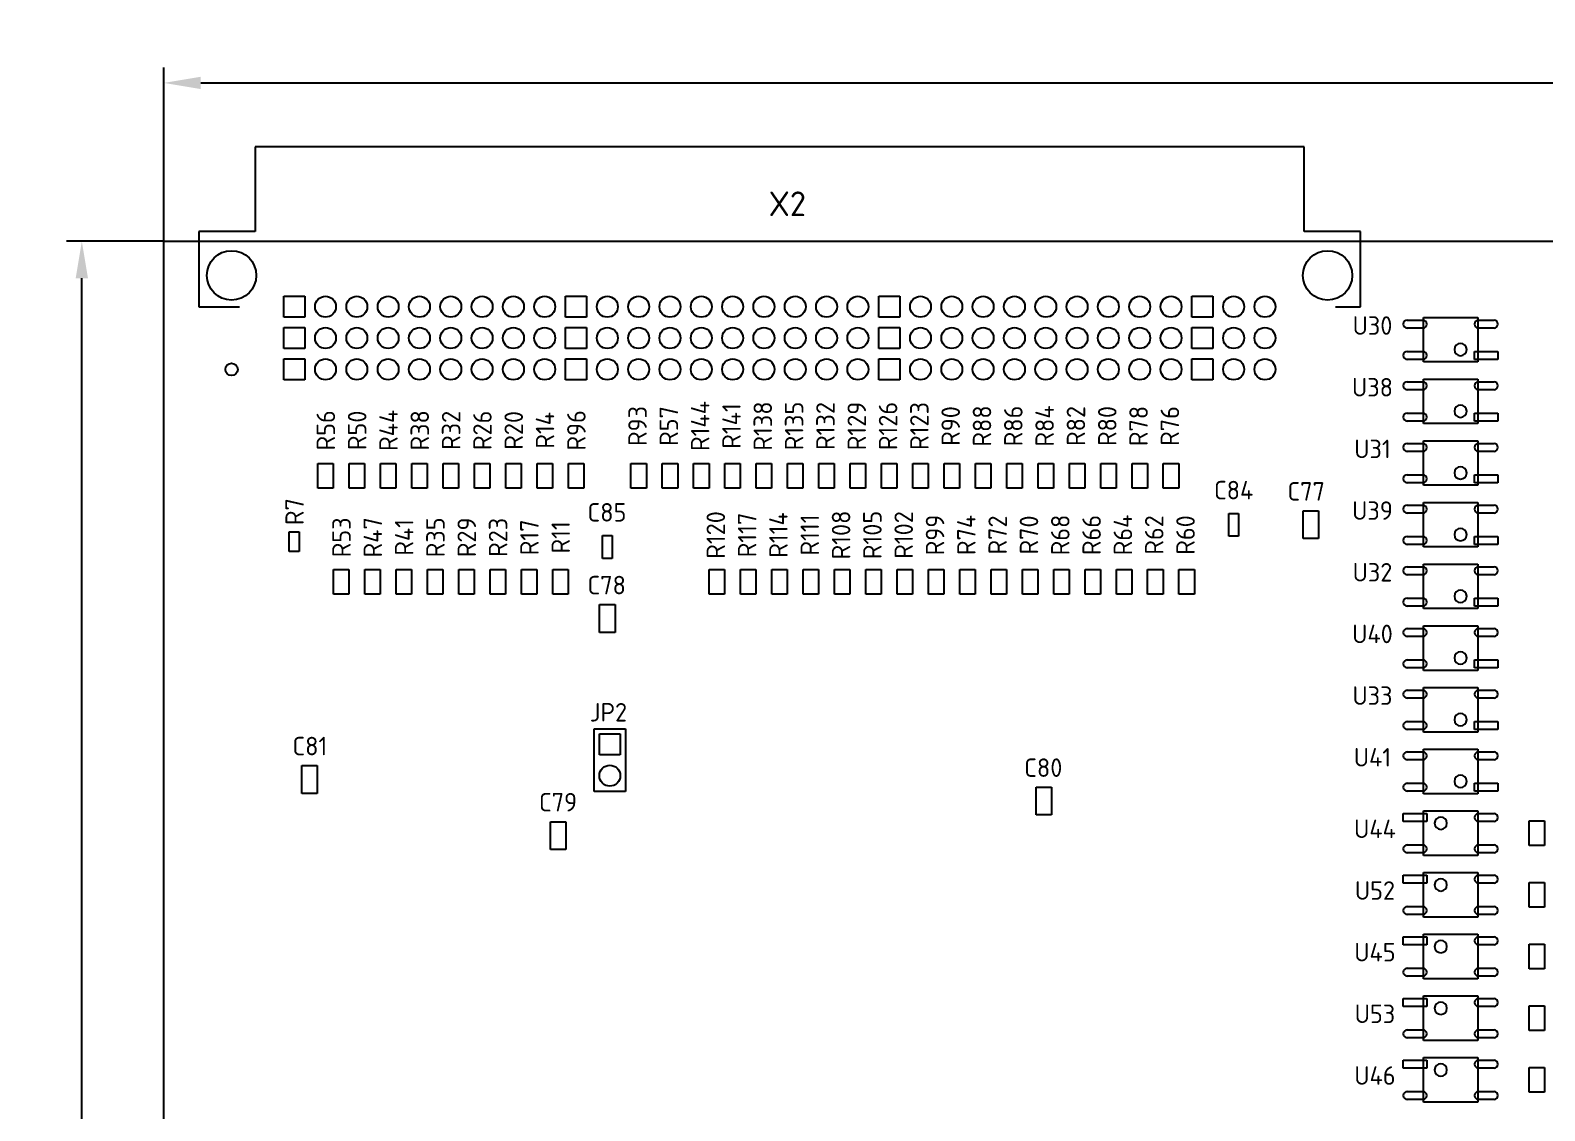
# Model space of a CAD drawing. Header units: millimetres. Extents: x -14 to 566, y -70 to 137.
# Drawn here: x -14.1 to 108.8, y 49.5 to 137.1 of the extents above; entities that cross this region are included whole.
import ezdxf
from ezdxf.enums import TextEntityAlignment as Align

# ---------------------------------------------------------------- set-up
doc = ezdxf.new("R2010")
doc.units = ezdxf.units.MM
for name, color, linetype in [('BG_OUTLINE', 7, 'Continuous'), ('PG_ASSEMBLY_TOP', 7, 'Continuous'), ('PIN_TOP', 7, 'Continuous'), ('RD_ASSEMBLY_TOP', 7, 'Continuous'), ('РАЗМЕРЫ', 7, 'Continuous')]:
    doc.layers.add(name, color=color, linetype=linetype)
doc.styles.get("Standard").update_dxf_attribs({"font": 'txt.shx'})
doc.styles.add('ГОСТ 2.304', font='CS_Gost2304.shx')
doc.dimstyles.new('ЕСКД', dxfattribs={"dimscale": 0, "dimtxt": 3, "dimasz": 3, "dimexe": 1.25, "dimexo": 0, "dimtad": 1, "dimtoh": 1, "dimdec": 3, "dimrnd": 0.5, "dimtxsty": 'ГОСТ 2.304', "dimcen": 5, "dimadec": 3, "dimazin": 2, "dimtfac": 0.75, "dimtdec": 4, "dimtmove": 1, "dimatfit": 3, "dimfxl": 1, "dimtolj": 1, "dimarcsym": 0})

# ---------------------------------------------------------------- blocks, each defined once
blk = doc.blocks.new('*D430')
at = {"layer": 'Defpoints', "color": 0}
for p in [(-9.89, 120), (-3.24, 120), (-3.24, -40)]:
    blk.add_point(p, dxfattribs=at)
at = {"layer": 'РАЗМЕРЫ', "color": 0, "lineweight": -2}
for p, q in [((-3.24, 120), (-11.14, 120)), ((-9.89, -37), (-9.89, 117)), ((-3.24, -40), (-11.14, -40))]:
    blk.add_line(p, q, dxfattribs=at)
at = {"layer": 'РАЗМЕРЫ', "color": 0}
for points in [[(-9.39, 117), (-10.39, 117), (-9.89, 120)], [(-10.39, -37), (-9.39, -37), (-9.89, -40)]]:
    blk.add_solid(points, dxfattribs=at)
at = {"layer": 'РАЗМЕРЫ', "color": 0, "ltscale": 100, "insert": (-12.1, 40), "char_height": 3, "attachment_point": 5, "rotation": 90, "style": 'ГОСТ 2.304'}
blk.add_mtext('\\A1;160*', dxfattribs=at)
blk = doc.blocks.new('*D433')
at = {"layer": 'Defpoints', "color": 0}
for p in [(230.01, 132.84), (-3.24, 120), (230.01, 120)]:
    blk.add_point(p, dxfattribs=at)
at = {"layer": 'РАЗМЕРЫ', "color": 0, "lineweight": -2}
for p, q in [((-3.24, 120), (-3.24, 134.09)), ((230.01, 120), (230.01, 134.09)), ((-0.24, 132.84), (227.01, 132.84))]:
    blk.add_line(p, q, dxfattribs=at)
at = {"layer": 'РАЗМЕРЫ', "color": 0}
for points in [[(-0.24, 133.34), (-0.24, 132.34), (-3.24, 132.84)], [(227.01, 132.34), (227.01, 133.34), (230.01, 132.84)]]:
    blk.add_solid(points, dxfattribs=at)
at = {"layer": 'РАЗМЕРЫ', "color": 0, "ltscale": 100, "insert": (113.38, 135.14), "char_height": 3, "attachment_point": 5, "style": 'ГОСТ 2.304'}
blk.add_mtext('\\A1;233*', dxfattribs=at)

msp = doc.modelspace()

# ---------------------------------------------------------------- linework, layer by layer
at = {"layer": 'BG_OUTLINE'}
for p, q in [((-3.2445, 120), (230.0055, 120)), ((-3.2445, -40), (-3.2445, 120))]:
    msp.add_line(p, q, dxfattribs=at)
at = {"layer": 'PG_ASSEMBLY_TOP'}
for p, q in [((4.1605, 127.654), (4.1605, 120.796)), ((89.2505, 127.654), (4.1605, 127.654)), ((89.2505, 120.796), (89.2505, 127.654)), ((4.1605, 120.796), (-0.4115, 120.796)), ((-0.4115, 120.796), (-0.4115, 114.7)), ((93.8225, 120.796), (89.2505, 120.796)), ((93.8225, 114.7), (93.8225, 120.796)), ((-0.4115, 114.7), (2.8905, 114.7)), ((91.7905, 114.7), (93.8225, 114.7)), ((98.9355, 110.22), (98.9355, 113.82)), ((98.9355, 113.82), (103.3355, 113.82)), ((103.3355, 113.82), (103.3355, 110.22)), ((103.3355, 110.22), (98.9355, 110.22)), ((98.9355, 105.22), (98.9355, 108.82)), ((98.9355, 108.82), (103.3355, 108.82)), ((103.3355, 108.82), (103.3355, 105.22)), ((103.3355, 105.22), (98.9355, 105.22)), ((98.9355, 100.22), (98.9355, 103.82)), ((98.9355, 103.82), (103.3355, 103.82)), ((103.3355, 103.82), (103.3355, 100.22)), ((9.2505, 101.9845), (10.5005, 101.9845)), ((9.2505, 99.9845), (9.2505, 101.9845)), ((10.5005, 101.9845), (10.5005, 99.9845)), ((11.7905, 101.9845), (13.0405, 101.9845)), ((11.7905, 99.9845), (11.7905, 101.9845)), ((13.0405, 101.9845), (13.0405, 99.9845)), ((14.3305, 101.9845), (15.5805, 101.9845)), ((14.3305, 99.9845), (14.3305, 101.9845)), ((15.5805, 101.9845), (15.5805, 99.9845)), ((16.8705, 101.9845), (18.1205, 101.9845)), ((16.8705, 99.9845), (16.8705, 101.9845)), ((18.1205, 101.9845), (18.1205, 99.9845)), ((19.4105, 101.9845), (20.6605, 101.9845)), ((19.4105, 99.9845), (19.4105, 101.9845)), ((20.6605, 101.9845), (20.6605, 99.9845)), ((21.9505, 101.9845), (23.2005, 101.9845)), ((21.9505, 99.9845), (21.9505, 101.9845)), ((23.2005, 101.9845), (23.2005, 99.9845)), ((24.4905, 101.9845), (25.7405, 101.9845)), ((24.4905, 99.9845), (24.4905, 101.9845)), ((25.7405, 101.9845), (25.7405, 99.9845)), ((27.0305, 101.9845), (28.2805, 101.9845)), ((27.0305, 99.9845), (27.0305, 101.9845)), ((28.2805, 101.9845), (28.2805, 99.9845)), ((29.5705, 101.9845), (30.8205, 101.9845)), ((29.5705, 99.9845), (29.5705, 101.9845)), ((30.8205, 101.9845), (30.8205, 99.9845)), ((34.6505, 101.9845), (35.9005, 101.9845)), ((34.6505, 99.9845), (34.6505, 101.9845)), ((35.9005, 101.9845), (35.9005, 99.9845)), ((37.1905, 101.9845), (38.4405, 101.9845)), ((37.1905, 99.9845), (37.1905, 101.9845)), ((38.4405, 101.9845), (38.4405, 99.9845)), ((39.7305, 101.9845), (40.9805, 101.9845)), ((39.7305, 99.9845), (39.7305, 101.9845)), ((40.9805, 101.9845), (40.9805, 99.9845)), ((42.2705, 101.9845), (43.5205, 101.9845)), ((42.2705, 99.9845), (42.2705, 101.9845)), ((43.5205, 101.9845), (43.5205, 99.9845)), ((44.8105, 101.9845), (46.0605, 101.9845)), ((44.8105, 99.9845), (44.8105, 101.9845)), ((46.0605, 101.9845), (46.0605, 99.9845)), ((47.3505, 101.9845), (48.6005, 101.9845)), ((47.3505, 99.9845), (47.3505, 101.9845)), ((48.6005, 101.9845), (48.6005, 99.9845)), ((49.8905, 101.9845), (51.1405, 101.9845)), ((49.8905, 99.9845), (49.8905, 101.9845)), ((51.1405, 101.9845), (51.1405, 99.9845)), ((52.4305, 101.9845), (53.6805, 101.9845)), ((52.4305, 99.9845), (52.4305, 101.9845)), ((53.6805, 101.9845), (53.6805, 99.9845)), ((54.9705, 101.9845), (56.2205, 101.9845)), ((54.9705, 99.9845), (54.9705, 101.9845)), ((56.2205, 101.9845), (56.2205, 99.9845)), ((57.5105, 101.9845), (58.7605, 101.9845)), ((57.5105, 99.9845), (57.5105, 101.9845)), ((58.7605, 101.9845), (58.7605, 99.9845)), ((60.0505, 101.9845), (61.3005, 101.9845)), ((60.0505, 99.9845), (60.0505, 101.9845)), ((61.3005, 101.9845), (61.3005, 99.9845)), ((62.5905, 101.9845), (63.8405, 101.9845)), ((62.5905, 99.9845), (62.5905, 101.9845)), ((63.8405, 101.9845), (63.8405, 99.9845)), ((65.1305, 101.9845), (66.3805, 101.9845)), ((65.1305, 99.9845), (65.1305, 101.9845)), ((66.3805, 101.9845), (66.3805, 99.9845)), ((67.6705, 101.9845), (68.9205, 101.9845)), ((67.6705, 99.9845), (67.6705, 101.9845)), ((68.9205, 101.9845), (68.9205, 99.9845)), ((70.2105, 101.9845), (71.4605, 101.9845)), ((70.2105, 99.9845), (70.2105, 101.9845)), ((71.4605, 101.9845), (71.4605, 99.9845)), ((72.7505, 101.9845), (74.0005, 101.9845)), ((72.7505, 99.9845), (72.7505, 101.9845)), ((74.0005, 101.9845), (74.0005, 99.9845)), ((75.2905, 101.9845), (76.5405, 101.9845)), ((75.2905, 99.9845), (75.2905, 101.9845)), ((76.5405, 101.9845), (76.5405, 99.9845)), ((77.8305, 101.9845), (79.0805, 101.9845)), ((77.8305, 99.9845), (77.8305, 101.9845)), ((79.0805, 101.9845), (79.0805, 99.9845)), ((10.5005, 99.9845), (9.2505, 99.9845)), ((13.0405, 99.9845), (11.7905, 99.9845)), ((15.5805, 99.9845), (14.3305, 99.9845)), ((18.1205, 99.9845), (16.8705, 99.9845)), ((20.6605, 99.9845), (19.4105, 99.9845)), ((23.2005, 99.9845), (21.9505, 99.9845)), ((25.7405, 99.9845), (24.4905, 99.9845)), ((28.2805, 99.9845), (27.0305, 99.9845)), ((30.8205, 99.9845), (29.5705, 99.9845)), ((35.9005, 99.9845), (34.6505, 99.9845)), ((38.4405, 99.9845), (37.1905, 99.9845)), ((40.9805, 99.9845), (39.7305, 99.9845)), ((43.5205, 99.9845), (42.2705, 99.9845)), ((46.0605, 99.9845), (44.8105, 99.9845)), ((48.6005, 99.9845), (47.3505, 99.9845)), ((51.1405, 99.9845), (49.8905, 99.9845)), ((53.6805, 99.9845), (52.4305, 99.9845)), ((56.2205, 99.9845), (54.9705, 99.9845)), ((58.7605, 99.9845), (57.5105, 99.9845)), ((61.3005, 99.9845), (60.0505, 99.9845)), ((63.8405, 99.9845), (62.5905, 99.9845)), ((66.3805, 99.9845), (65.1305, 99.9845)), ((68.9205, 99.9845), (67.6705, 99.9845)), ((71.4605, 99.9845), (70.2105, 99.9845)), ((74.0005, 99.9845), (72.7505, 99.9845)), ((76.5405, 99.9845), (75.2905, 99.9845)), ((79.0805, 99.9845), (77.8305, 99.9845)), ((103.3355, 100.22), (98.9355, 100.22)), ((98.9355, 95.22), (98.9355, 98.82)), ((98.9355, 98.82), (103.3355, 98.82)), ((103.3355, 98.82), (103.3355, 95.22)), ((83.1355, 96.095), (83.1355, 97.945)), ((83.1355, 97.945), (83.9355, 97.945)), ((83.9355, 97.945), (83.9355, 96.095)), ((89.1628, 95.895), (89.1628, 98.145)), ((89.1628, 98.145), (90.4128, 98.145)), ((90.4128, 98.145), (90.4128, 95.895)), ((6.9355, 96.45), (7.7355, 96.45)), ((6.9355, 94.85), (6.9355, 96.45)), ((7.7355, 96.45), (7.7355, 94.85)), ((32.3355, 94.295), (32.3355, 96.145)), ((32.3355, 96.145), (33.1355, 96.145)), ((33.1355, 96.145), (33.1355, 94.295)), ((83.9355, 96.095), (83.1355, 96.095)), ((90.4128, 95.895), (89.1628, 95.895)), ((7.7355, 94.85), (6.9355, 94.85)), ((103.3355, 95.22), (98.9355, 95.22)), ((10.5205, 93.399), (11.7705, 93.399)), ((10.5205, 91.399), (10.5205, 93.399)), ((11.7705, 93.399), (11.7705, 91.399)), ((13.0605, 93.399), (14.3105, 93.399)), ((13.0605, 91.399), (13.0605, 93.399)), ((14.3105, 93.399), (14.3105, 91.399)), ((15.6005, 93.399), (16.8505, 93.399)), ((15.6005, 91.399), (15.6005, 93.399)), ((16.8505, 93.399), (16.8505, 91.399)), ((18.1405, 93.399), (19.3905, 93.399)), ((18.1405, 91.399), (18.1405, 93.399)), ((19.3905, 93.399), (19.3905, 91.399)), ((20.6805, 93.399), (21.9305, 93.399)), ((20.6805, 91.399), (20.6805, 93.399)), ((21.9305, 93.399), (21.9305, 91.399)), ((23.2205, 93.399), (24.4705, 93.399)), ((23.2205, 91.399), (23.2205, 93.399)), ((24.4705, 93.399), (24.4705, 91.399)), ((25.7605, 93.399), (27.0105, 93.399)), ((25.7605, 91.399), (25.7605, 93.399)), ((27.0105, 93.399), (27.0105, 91.399)), ((28.3005, 93.399), (29.5505, 93.399)), ((28.3005, 91.399), (28.3005, 93.399)), ((29.5505, 93.399), (29.5505, 91.399)), ((33.1355, 94.295), (32.3355, 94.295)), ((41.0005, 93.399), (42.2505, 93.399)), ((41.0005, 91.399), (41.0005, 93.399)), ((42.2505, 93.399), (42.2505, 91.399)), ((43.5405, 93.399), (44.7905, 93.399)), ((43.5405, 91.399), (43.5405, 93.399)), ((44.7905, 93.399), (44.7905, 91.399)), ((46.0805, 93.399), (47.3305, 93.399)), ((46.0805, 91.399), (46.0805, 93.399)), ((47.3305, 93.399), (47.3305, 91.399)), ((48.6205, 93.399), (49.8705, 93.399)), ((48.6205, 91.399), (48.6205, 93.399)), ((49.8705, 93.399), (49.8705, 91.399)), ((51.1605, 93.399), (52.4105, 93.399)), ((51.1605, 91.399), (51.1605, 93.399)), ((52.4105, 93.399), (52.4105, 91.399)), ((53.7005, 93.399), (54.9505, 93.399)), ((53.7005, 91.399), (53.7005, 93.399)), ((54.9505, 93.399), (54.9505, 91.399)), ((56.2405, 93.399), (57.4905, 93.399)), ((56.2405, 91.399), (56.2405, 93.399)), ((57.4905, 93.399), (57.4905, 91.399)), ((58.7805, 93.399), (60.0305, 93.399)), ((58.7805, 91.399), (58.7805, 93.399)), ((60.0305, 93.399), (60.0305, 91.399)), ((61.3205, 93.399), (62.5705, 93.399)), ((61.3205, 91.399), (61.3205, 93.399)), ((62.5705, 93.399), (62.5705, 91.399)), ((63.8605, 93.399), (65.1105, 93.399)), ((63.8605, 91.399), (63.8605, 93.399)), ((65.1105, 93.399), (65.1105, 91.399)), ((66.4005, 93.399), (67.6505, 93.399)), ((66.4005, 91.399), (66.4005, 93.399)), ((67.6505, 93.399), (67.6505, 91.399)), ((68.9405, 93.399), (70.1905, 93.399)), ((68.9405, 91.399), (68.9405, 93.399)), ((70.1905, 93.399), (70.1905, 91.399)), ((71.4805, 93.399), (72.7305, 93.399)), ((71.4805, 91.399), (71.4805, 93.399)), ((72.7305, 93.399), (72.7305, 91.399)), ((74.0205, 93.399), (75.2705, 93.399)), ((74.0205, 91.399), (74.0205, 93.399)), ((75.2705, 93.399), (75.2705, 91.399)), ((76.5605, 93.399), (77.8105, 93.399)), ((76.5605, 91.399), (76.5605, 93.399)), ((77.8105, 93.399), (77.8105, 91.399)), ((79.1005, 93.399), (80.3505, 93.399)), ((79.1005, 91.399), (79.1005, 93.399)), ((80.3505, 93.399), (80.3505, 91.399)), ((98.9355, 90.22), (98.9355, 93.82)), ((98.9355, 93.82), (103.3355, 93.82)), ((103.3355, 93.82), (103.3355, 90.22)), ((11.7705, 91.399), (10.5205, 91.399)), ((14.3105, 91.399), (13.0605, 91.399)), ((16.8505, 91.399), (15.6005, 91.399)), ((19.3905, 91.399), (18.1405, 91.399)), ((21.9305, 91.399), (20.6805, 91.399)), ((24.4705, 91.399), (23.2205, 91.399)), ((27.0105, 91.399), (25.7605, 91.399)), ((29.5505, 91.399), (28.3005, 91.399)), ((42.2505, 91.399), (41.0005, 91.399)), ((44.7905, 91.399), (43.5405, 91.399)), ((47.3305, 91.399), (46.0805, 91.399)), ((49.8705, 91.399), (48.6205, 91.399)), ((52.4105, 91.399), (51.1605, 91.399)), ((54.9505, 91.399), (53.7005, 91.399)), ((57.4905, 91.399), (56.2405, 91.399)), ((60.0305, 91.399), (58.7805, 91.399)), ((62.5705, 91.399), (61.3205, 91.399)), ((65.1105, 91.399), (63.8605, 91.399)), ((67.6505, 91.399), (66.4005, 91.399)), ((70.1905, 91.399), (68.9405, 91.399)), ((72.7305, 91.399), (71.4805, 91.399)), ((75.2705, 91.399), (74.0205, 91.399)), ((77.8105, 91.399), (76.5605, 91.399)), ((80.3505, 91.399), (79.1005, 91.399)), ((32.1105, 88.295), (32.1105, 90.545)), ((32.1105, 90.545), (33.3605, 90.545)), ((33.3605, 90.545), (33.3605, 88.295)), ((103.3355, 90.22), (98.9355, 90.22)), ((98.9355, 85.22), (98.9355, 88.82)), ((98.9355, 88.82), (103.3355, 88.82)), ((103.3355, 88.82), (103.3355, 85.22)), ((33.3605, 88.295), (32.1105, 88.295)), ((103.3355, 85.22), (98.9355, 85.22)), ((98.9355, 80.22), (98.9355, 83.82)), ((98.9355, 83.82), (103.3355, 83.82)), ((103.3355, 83.82), (103.3355, 80.22)), ((31.6655, 75.41), (31.6655, 80.49)), ((31.6655, 80.49), (34.2055, 80.49)), ((34.2055, 80.49), (34.2055, 75.41)), ((103.3355, 80.22), (98.9355, 80.22)), ((98.9355, 75.22), (98.9355, 78.82)), ((98.9355, 78.82), (103.3355, 78.82)), ((103.3355, 78.82), (103.3355, 75.22)), ((7.9605, 75.245), (7.9605, 77.495)), ((7.9605, 77.495), (9.2105, 77.495)), ((9.2105, 77.495), (9.2105, 75.245)), ((9.2105, 75.245), (7.9605, 75.245)), ((34.2055, 75.41), (31.6655, 75.41)), ((67.5105, 73.495), (67.5105, 75.745)), ((67.5105, 75.745), (68.7605, 75.745)), ((68.7605, 75.745), (68.7605, 73.495)), ((103.3355, 75.22), (98.9355, 75.22)), ((98.9355, 70.22), (98.9355, 73.82)), ((98.9355, 73.82), (103.3355, 73.82)), ((103.3355, 73.82), (103.3355, 70.22)), ((28.1105, 70.695), (28.1105, 72.945)), ((28.1105, 72.945), (29.3605, 72.945)), ((29.3605, 72.945), (29.3605, 70.695)), ((68.7605, 73.495), (67.5105, 73.495)), ((107.5105, 71.02), (107.5105, 73.02)), ((107.5105, 73.02), (108.7605, 73.02)), ((108.7605, 73.02), (108.7605, 71.02)), ((29.3605, 70.695), (28.1105, 70.695)), ((103.3355, 70.22), (98.9355, 70.22)), ((108.7605, 71.02), (107.5105, 71.02)), ((98.9355, 65.22), (98.9355, 68.82)), ((98.9355, 68.82), (103.3355, 68.82)), ((103.3355, 68.82), (103.3355, 65.22)), ((107.5105, 66.02), (107.5105, 68.02)), ((107.5105, 68.02), (108.7605, 68.02)), ((108.7605, 68.02), (108.7605, 66.02)), ((103.3355, 65.22), (98.9355, 65.22)), ((108.7605, 66.02), (107.5105, 66.02)), ((98.9355, 60.22), (98.9355, 63.82)), ((98.9355, 63.82), (103.3355, 63.82)), ((103.3355, 63.82), (103.3355, 60.22)), ((107.5105, 61.02), (107.5105, 63.02)), ((107.5105, 63.02), (108.7605, 63.02)), ((108.7605, 63.02), (108.7605, 61.02)), ((103.3355, 60.22), (98.9355, 60.22)), ((108.7605, 61.02), (107.5105, 61.02)), ((98.9355, 55.22), (98.9355, 58.82)), ((98.9355, 58.82), (103.3355, 58.82)), ((103.3355, 58.82), (103.3355, 55.22)), ((107.5105, 56.02), (107.5105, 58.02)), ((107.5105, 58.02), (108.7605, 58.02)), ((108.7605, 58.02), (108.7605, 56.02)), ((108.7605, 56.02), (107.5105, 56.02)), ((103.3355, 55.22), (98.9355, 55.22)), ((98.9355, 50.22), (98.9355, 53.82)), ((98.9355, 53.82), (103.3355, 53.82)), ((103.3355, 53.82), (103.3355, 50.22)), ((107.5105, 51.02), (107.5105, 53.02)), ((107.5105, 53.02), (108.7605, 53.02)), ((108.7605, 53.02), (108.7605, 51.02)), ((108.7605, 51.02), (107.5105, 51.02)), ((103.3355, 50.22), (98.9355, 50.22))]:
    msp.add_line(p, q, dxfattribs=at)
for centre, start, end in [((101.9355, 111.22), 90, 270), ((101.9355, 111.22), 270, 90), ((101.9355, 106.22), 90, 270), ((101.9355, 106.22), 270, 90), ((101.9355, 101.22), 90, 270), ((101.9355, 101.22), 270, 90), ((101.9355, 96.22), 90, 270), ((101.9355, 96.22), 270, 90), ((101.9355, 91.22), 90, 270), ((101.9355, 91.22), 270, 90), ((101.9355, 86.22), 90, 270), ((101.9355, 86.22), 270, 90), ((101.9355, 81.22), 90, 270), ((101.9355, 81.22), 270, 90), ((101.9355, 76.22), 90, 270), ((101.9355, 76.22), 270, 90), ((100.3355, 72.82), 90, 270), ((100.3355, 72.82), 270, 90), ((100.3355, 67.82), 90, 270), ((100.3355, 67.82), 270, 90), ((100.3355, 62.82), 90, 270), ((100.3355, 62.82), 270, 90), ((100.3355, 57.82), 90, 270), ((100.3355, 57.82), 270, 90), ((100.3355, 52.82), 90, 270), ((100.3355, 52.82), 270, 90)]:
    msp.add_arc(centre, 0.5, start, end, dxfattribs=at)
at = {"layer": 'PIN_TOP'}
for p, q in [((6.4855, 113.85), (6.4855, 115.55)), ((6.4855, 115.55), (8.1855, 115.55)), ((8.1855, 115.55), (8.1855, 113.85)), ((29.3455, 113.85), (29.3455, 115.55)), ((29.3455, 115.55), (31.0455, 115.55)), ((31.0455, 115.55), (31.0455, 113.85)), ((54.7455, 113.85), (54.7455, 115.55)), ((54.7455, 115.55), (56.4455, 115.55)), ((56.4455, 115.55), (56.4455, 113.85)), ((80.1455, 113.85), (80.1455, 115.55)), ((80.1455, 115.55), (81.8455, 115.55)), ((81.8455, 115.55), (81.8455, 113.85)), ((8.1855, 113.85), (6.4855, 113.85)), ((6.4855, 111.31), (6.4855, 113.01)), ((6.4855, 113.01), (8.1855, 113.01)), ((8.1855, 113.01), (8.1855, 111.31)), ((31.0455, 113.85), (29.3455, 113.85)), ((29.3455, 111.31), (29.3455, 113.01)), ((29.3455, 113.01), (31.0455, 113.01)), ((31.0455, 113.01), (31.0455, 111.31)), ((56.4455, 113.85), (54.7455, 113.85)), ((54.7455, 111.31), (54.7455, 113.01)), ((54.7455, 113.01), (56.4455, 113.01)), ((56.4455, 113.01), (56.4455, 111.31)), ((81.8455, 113.85), (80.1455, 113.85)), ((80.1455, 111.31), (80.1455, 113.01)), ((80.1455, 113.01), (81.8455, 113.01)), ((81.8455, 113.01), (81.8455, 111.31)), ((97.6175, 113.61), (98.8775, 113.61)), ((103.3935, 113.61), (104.6535, 113.61)), ((98.8775, 112.97), (97.6175, 112.97)), ((104.6535, 112.97), (103.3935, 112.97)), ((8.1855, 111.31), (6.4855, 111.31)), ((31.0455, 111.31), (29.3455, 111.31)), ((56.4455, 111.31), (54.7455, 111.31)), ((81.8455, 111.31), (80.1455, 111.31)), ((97.6175, 111.07), (98.8775, 111.07)), ((103.0735, 110.43), (103.0735, 111.07)), ((103.0735, 111.07), (104.9735, 111.07)), ((104.9735, 111.07), (104.9735, 110.43)), ((6.4855, 108.77), (6.4855, 110.47)), ((6.4855, 110.47), (8.1855, 110.47)), ((8.1855, 110.47), (8.1855, 108.77)), ((29.3455, 108.77), (29.3455, 110.47)), ((29.3455, 110.47), (31.0455, 110.47)), ((31.0455, 110.47), (31.0455, 108.77)), ((54.7455, 108.77), (54.7455, 110.47)), ((54.7455, 110.47), (56.4455, 110.47)), ((56.4455, 110.47), (56.4455, 108.77)), ((80.1455, 108.77), (80.1455, 110.47)), ((80.1455, 110.47), (81.8455, 110.47)), ((81.8455, 110.47), (81.8455, 108.77)), ((98.8775, 110.43), (97.6175, 110.43)), ((104.9735, 110.43), (103.0735, 110.43)), ((8.1855, 108.77), (6.4855, 108.77)), ((31.0455, 108.77), (29.3455, 108.77)), ((56.4455, 108.77), (54.7455, 108.77)), ((81.8455, 108.77), (80.1455, 108.77)), ((97.6175, 108.61), (98.8775, 108.61)), ((103.3935, 108.61), (104.6535, 108.61)), ((98.8775, 107.97), (97.6175, 107.97)), ((104.6535, 107.97), (103.3935, 107.97)), ((97.6175, 106.07), (98.8775, 106.07)), ((103.0735, 105.43), (103.0735, 106.07)), ((103.0735, 106.07), (104.9735, 106.07)), ((104.9735, 106.07), (104.9735, 105.43)), ((98.8775, 105.43), (97.6175, 105.43)), ((104.9735, 105.43), (103.0735, 105.43)), ((97.6175, 103.61), (98.8775, 103.61)), ((103.3935, 103.61), (104.6535, 103.61)), ((98.8775, 102.97), (97.6175, 102.97)), ((104.6535, 102.97), (103.3935, 102.97)), ((97.6175, 101.07), (98.8775, 101.07)), ((103.0735, 100.43), (103.0735, 101.07)), ((103.0735, 101.07), (104.9735, 101.07)), ((104.9735, 101.07), (104.9735, 100.43)), ((98.8775, 100.43), (97.6175, 100.43)), ((104.9735, 100.43), (103.0735, 100.43)), ((97.6175, 98.61), (98.8775, 98.61)), ((103.3935, 98.61), (104.6535, 98.61)), ((98.8775, 97.97), (97.6175, 97.97)), ((104.6535, 97.97), (103.3935, 97.97)), ((97.6175, 96.07), (98.8775, 96.07)), ((103.0735, 95.43), (103.0735, 96.07)), ((103.0735, 96.07), (104.9735, 96.07)), ((104.9735, 96.07), (104.9735, 95.43)), ((98.8775, 95.43), (97.6175, 95.43)), ((104.9735, 95.43), (103.0735, 95.43)), ((97.6175, 93.61), (98.8775, 93.61)), ((103.3935, 93.61), (104.6535, 93.61)), ((98.8775, 92.97), (97.6175, 92.97)), ((104.6535, 92.97), (103.3935, 92.97)), ((97.6175, 91.07), (98.8775, 91.07)), ((103.0735, 90.43), (103.0735, 91.07)), ((103.0735, 91.07), (104.9735, 91.07)), ((104.9735, 91.07), (104.9735, 90.43)), ((98.8775, 90.43), (97.6175, 90.43)), ((104.9735, 90.43), (103.0735, 90.43)), ((97.6175, 88.61), (98.8775, 88.61)), ((103.3935, 88.61), (104.6535, 88.61)), ((98.8775, 87.97), (97.6175, 87.97)), ((104.6535, 87.97), (103.3935, 87.97)), ((97.6175, 86.07), (98.8775, 86.07)), ((103.0735, 85.43), (103.0735, 86.07)), ((103.0735, 86.07), (104.9735, 86.07)), ((104.9735, 86.07), (104.9735, 85.43)), ((98.8775, 85.43), (97.6175, 85.43)), ((104.9735, 85.43), (103.0735, 85.43)), ((97.6175, 83.61), (98.8775, 83.61)), ((103.3935, 83.61), (104.6535, 83.61)), ((98.8775, 82.97), (97.6175, 82.97)), ((104.6535, 82.97), (103.3935, 82.97)), ((32.0855, 80.07), (33.7855, 80.07)), ((32.0855, 78.37), (32.0855, 80.07)), ((33.7855, 80.07), (33.7855, 78.37)), ((97.6175, 81.07), (98.8775, 81.07)), ((98.8775, 80.43), (97.6175, 80.43)), ((103.0735, 80.43), (103.0735, 81.07)), ((103.0735, 81.07), (104.9735, 81.07)), ((104.9735, 80.43), (103.0735, 80.43)), ((104.9735, 81.07), (104.9735, 80.43)), ((33.7855, 78.37), (32.0855, 78.37)), ((97.6175, 78.61), (98.8775, 78.61)), ((98.8775, 77.97), (97.6175, 77.97)), ((103.3935, 78.61), (104.6535, 78.61)), ((104.6535, 77.97), (103.3935, 77.97)), ((97.6175, 76.07), (98.8775, 76.07)), ((98.8775, 75.43), (97.6175, 75.43)), ((103.0735, 75.43), (103.0735, 76.07)), ((103.0735, 76.07), (104.9735, 76.07)), ((104.9735, 75.43), (103.0735, 75.43)), ((104.9735, 76.07), (104.9735, 75.43)), ((97.2975, 72.97), (97.2975, 73.61)), ((97.2975, 73.61), (99.1975, 73.61)), ((99.1975, 72.97), (97.2975, 72.97)), ((99.1975, 73.61), (99.1975, 72.97)), ((103.3935, 73.61), (104.6535, 73.61)), ((104.6535, 72.97), (103.3935, 72.97)), ((97.6175, 71.07), (98.8775, 71.07)), ((98.8775, 70.43), (97.6175, 70.43)), ((103.3935, 71.07), (104.6535, 71.07)), ((104.6535, 70.43), (103.3935, 70.43)), ((97.2975, 67.97), (97.2975, 68.61)), ((97.2975, 68.61), (99.1975, 68.61)), ((99.1975, 67.97), (97.2975, 67.97)), ((99.1975, 68.61), (99.1975, 67.97)), ((103.3935, 68.61), (104.6535, 68.61)), ((104.6535, 67.97), (103.3935, 67.97)), ((97.6175, 66.07), (98.8775, 66.07)), ((98.8775, 65.43), (97.6175, 65.43)), ((103.3935, 66.07), (104.6535, 66.07)), ((104.6535, 65.43), (103.3935, 65.43)), ((97.2975, 62.97), (97.2975, 63.61)), ((97.2975, 63.61), (99.1975, 63.61)), ((99.1975, 62.97), (97.2975, 62.97)), ((99.1975, 63.61), (99.1975, 62.97)), ((103.3935, 63.61), (104.6535, 63.61)), ((104.6535, 62.97), (103.3935, 62.97)), ((97.6175, 61.07), (98.8775, 61.07)), ((98.8775, 60.43), (97.6175, 60.43)), ((103.3935, 61.07), (104.6535, 61.07)), ((104.6535, 60.43), (103.3935, 60.43)), ((97.2975, 57.97), (97.2975, 58.61)), ((97.2975, 58.61), (99.1975, 58.61)), ((99.1975, 57.97), (97.2975, 57.97)), ((99.1975, 58.61), (99.1975, 57.97)), ((103.3935, 58.61), (104.6535, 58.61)), ((104.6535, 57.97), (103.3935, 57.97)), ((97.6175, 56.07), (98.8775, 56.07)), ((98.8775, 55.43), (97.6175, 55.43)), ((103.3935, 56.07), (104.6535, 56.07)), ((104.6535, 55.43), (103.3935, 55.43)), ((97.2975, 52.97), (97.2975, 53.61)), ((97.2975, 53.61), (99.1975, 53.61)), ((99.1975, 52.97), (97.2975, 52.97)), ((99.1975, 53.61), (99.1975, 52.97)), ((103.3935, 53.61), (104.6535, 53.61)), ((104.6535, 52.97), (103.3935, 52.97)), ((97.6175, 51.07), (98.8775, 51.07)), ((98.8775, 50.43), (97.6175, 50.43)), ((103.3935, 51.07), (104.6535, 51.07)), ((104.6535, 50.43), (103.3935, 50.43))]:
    msp.add_line(p, q, dxfattribs=at)
for centre, radius in [((2.2555, 117.24), 2), ((91.1555, 117.24), 2), ((9.8755, 114.7), 0.85), ((12.4155, 114.7), 0.85), ((14.9555, 114.7), 0.85), ((17.4955, 114.7), 0.85), ((20.0355, 114.7), 0.85), ((22.5755, 114.7), 0.85), ((25.1155, 114.7), 0.85), ((27.6555, 114.7), 0.85), ((32.7355, 114.7), 0.85), ((35.2755, 114.7), 0.85), ((37.8155, 114.7), 0.85), ((40.3555, 114.7), 0.85), ((42.8955, 114.7), 0.85), ((45.4355, 114.7), 0.85), ((47.9755, 114.7), 0.85), ((50.5155, 114.7), 0.85), ((53.0555, 114.7), 0.85), ((58.1355, 114.7), 0.85), ((60.6755, 114.7), 0.85), ((63.2155, 114.7), 0.85), ((65.7555, 114.7), 0.85), ((68.2955, 114.7), 0.85), ((70.8355, 114.7), 0.85), ((73.3755, 114.7), 0.85), ((75.9155, 114.7), 0.85), ((78.4555, 114.7), 0.85), ((83.5355, 114.7), 0.85), ((86.0755, 114.7), 0.85), ((9.8755, 112.16), 0.85), ((12.4155, 112.16), 0.85), ((14.9555, 112.16), 0.85), ((17.4955, 112.16), 0.85), ((20.0355, 112.16), 0.85), ((22.5755, 112.16), 0.85), ((25.1155, 112.16), 0.85), ((27.6555, 112.16), 0.85), ((32.7355, 112.16), 0.85), ((35.2755, 112.16), 0.85), ((37.8155, 112.16), 0.85), ((40.3555, 112.16), 0.85), ((42.8955, 112.16), 0.85), ((45.4355, 112.16), 0.85), ((47.9755, 112.16), 0.85), ((50.5155, 112.16), 0.85), ((53.0555, 112.16), 0.85), ((58.1355, 112.16), 0.85), ((60.6755, 112.16), 0.85), ((63.2155, 112.16), 0.85), ((65.7555, 112.16), 0.85), ((68.2955, 112.16), 0.85), ((70.8355, 112.16), 0.85), ((73.3755, 112.16), 0.85), ((75.9155, 112.16), 0.85), ((78.4555, 112.16), 0.85), ((83.5355, 112.16), 0.85), ((86.0755, 112.16), 0.85), ((2.2555, 109.62), 0.5), ((9.8755, 109.62), 0.85), ((12.4155, 109.62), 0.85), ((14.9555, 109.62), 0.85), ((17.4955, 109.62), 0.85), ((20.0355, 109.62), 0.85), ((22.5755, 109.62), 0.85), ((25.1155, 109.62), 0.85), ((27.6555, 109.62), 0.85), ((32.7355, 109.62), 0.85), ((35.2755, 109.62), 0.85), ((37.8155, 109.62), 0.85), ((40.3555, 109.62), 0.85), ((42.8955, 109.62), 0.85), ((45.4355, 109.62), 0.85), ((47.9755, 109.62), 0.85), ((50.5155, 109.62), 0.85), ((53.0555, 109.62), 0.85), ((58.1355, 109.62), 0.85), ((60.6755, 109.62), 0.85), ((63.2155, 109.62), 0.85), ((65.7555, 109.62), 0.85), ((68.2955, 109.62), 0.85), ((70.8355, 109.62), 0.85), ((73.3755, 109.62), 0.85), ((75.9155, 109.62), 0.85), ((78.4555, 109.62), 0.85), ((83.5355, 109.62), 0.85), ((86.0755, 109.62), 0.85), ((32.9355, 76.68), 0.85)]:
    msp.add_circle(centre, radius, dxfattribs=at)
for centre, start, end in [((97.6175, 113.29), 90, 270), ((98.8775, 113.29), 270, 90), ((103.3935, 113.29), 90, 270), ((104.6535, 113.29), 270, 90), ((97.6175, 110.75), 90, 270), ((98.8775, 110.75), 270, 90), ((97.6175, 108.29), 90, 270), ((98.8775, 108.29), 270, 90), ((103.3935, 108.29), 90, 270), ((104.6535, 108.29), 270, 90), ((97.6175, 105.75), 90, 270), ((98.8775, 105.75), 270, 90), ((97.6175, 103.29), 90, 270), ((98.8775, 103.29), 270, 90), ((103.3935, 103.29), 90, 270), ((104.6535, 103.29), 270, 90), ((97.6175, 100.75), 90, 270), ((98.8775, 100.75), 270, 90), ((97.6175, 98.29), 90, 270), ((98.8775, 98.29), 270, 90), ((103.3935, 98.29), 90, 270), ((104.6535, 98.29), 270, 90), ((97.6175, 95.75), 90, 270), ((98.8775, 95.75), 270, 90), ((97.6175, 93.29), 90, 270), ((98.8775, 93.29), 270, 90), ((103.3935, 93.29), 90, 270), ((104.6535, 93.29), 270, 90), ((97.6175, 90.75), 90, 270), ((98.8775, 90.75), 270, 90), ((97.6175, 88.29), 90, 270), ((98.8775, 88.29), 270, 90), ((103.3935, 88.29), 90, 270), ((104.6535, 88.29), 270, 90), ((97.6175, 85.75), 90, 270), ((98.8775, 85.75), 270, 90), ((97.6175, 83.29), 90, 270), ((98.8775, 83.29), 270, 90), ((103.3935, 83.29), 90, 270), ((104.6535, 83.29), 270, 90), ((97.6175, 80.75), 90, 270), ((98.8775, 80.75), 270, 90), ((97.6175, 78.29), 90, 270), ((98.8775, 78.29), 270, 90), ((103.3935, 78.29), 90, 270), ((104.6535, 78.29), 270, 90), ((97.6175, 75.75), 90, 270), ((98.8775, 75.75), 270, 90), ((103.3935, 73.29), 90, 270), ((104.6535, 73.29), 270, 90), ((97.6175, 70.75), 90, 270), ((98.8775, 70.75), 270, 90), ((103.3935, 70.75), 90, 270), ((104.6535, 70.75), 270, 90), ((103.3935, 68.29), 90, 270), ((104.6535, 68.29), 270, 90), ((97.6175, 65.75), 90, 270), ((98.8775, 65.75), 270, 90), ((103.3935, 65.75), 90, 270), ((104.6535, 65.75), 270, 90), ((103.3935, 63.29), 90, 270), ((104.6535, 63.29), 270, 90), ((97.6175, 60.75), 90, 270), ((98.8775, 60.75), 270, 90), ((103.3935, 60.75), 90, 270), ((104.6535, 60.75), 270, 90), ((103.3935, 58.29), 90, 270), ((104.6535, 58.29), 270, 90), ((97.6175, 55.75), 90, 270), ((98.8775, 55.75), 270, 90), ((103.3935, 55.75), 90, 270), ((104.6535, 55.75), 270, 90), ((103.3935, 53.29), 90, 270), ((104.6535, 53.29), 270, 90), ((97.6175, 50.75), 90, 270), ((98.8775, 50.75), 270, 90), ((103.3935, 50.75), 90, 270), ((104.6535, 50.75), 270, 90)]:
    msp.add_arc(centre, 0.32, start, end, dxfattribs=at)

# ---------------------------------------------------------------- texts
at = {"layer": 'RD_ASSEMBLY_TOP', "width": 0.916667}
for s, height, p in [('X2', 2, (45.8165, 122.0449)), ('JP2', 1.5, (31.3106, 81.0717))]:
    msp.add_text(s, height=height, dxfattribs=at).set_placement(p)
for s, p in [('U30', (94.7968, 112.42)), ('U38', (94.7968, 107.42)), ('U31', (94.7968, 102.42)), ('C84', (83.5365, 99.0795)), ('C77', (89.4186, 98.9795)), ('C85', (32.7035, 97.2795)), ('U39', (94.7968, 97.42)), ('U32', (94.7968, 92.42)), ('C78', (32.6839, 91.3795)), ('U40', (94.7968, 87.42)), ('U33', (94.7968, 82.42)), ('C81', (8.6071, 78.3295)), ('U41', (94.7968, 77.42)), ('C80', (68.0952, 76.5795)), ('C79', (28.7357, 73.7795)), ('U44', (94.9968, 71.62)), ('U52', (94.9968, 66.62)), ('U45', (94.9968, 61.62)), ('U53', (94.9968, 56.62)), ('U46', (94.9968, 51.62))]:
    msp.add_text(s, height=1.5, dxfattribs=at).set_placement(p, align=Align.CENTER)
for s, p in [('R144', (41.0138, 105.0278)), ('R138', (46.0938, 105.0278)), ('R135', (48.6338, 105.0278)), ('R132', (51.1738, 105.0278)), ('R56', (10.6515, 104.6747)), ('R50', (13.1915, 104.6747)), ('R44', (15.7315, 104.6747)), ('R38', (18.2715, 104.6747)), ('R32', (20.8115, 104.6747)), ('R26', (23.3515, 104.6747)), ('R20', (25.8915, 104.6747)), ('R14', (28.4315, 104.6747)), ('R96', (30.9715, 104.6747)), ('R93', (35.9338, 105.0278)), ('R57', (38.4738, 105.0278)), ('R141', (43.5538, 105.0278)), ('R129', (53.7138, 105.0278)), ('R126', (56.2538, 105.0278)), ('R123', (58.7938, 105.0278)), ('R90', (61.3338, 105.0278)), ('R88', (63.8738, 105.0278)), ('R86', (66.4138, 105.0278)), ('R84', (68.9538, 105.0278)), ('R82', (71.4938, 105.0278)), ('R80', (74.0338, 105.0278)), ('R78', (76.5738, 105.0278)), ('R76', (79.1138, 105.0278)), ('R7', (8.1167, 98.0852)), ('R53', (11.9215, 96.0009)), ('R47', (14.4615, 96.0009)), ('R41', (17.0015, 96.0009)), ('R35', (19.5415, 96.0009)), ('R29', (22.0815, 96.0009)), ('R23', (24.6215, 96.0009)), ('R17', (27.1615, 96.0009)), ('R11', (29.7015, 96.0009)), ('R120', (42.2838, 96.1922)), ('R117', (44.8238, 96.1922)), ('R114', (47.3638, 96.1922)), ('R111', (49.9038, 96.1922)), ('R108', (52.4438, 96.1922)), ('R105', (54.9838, 96.1922)), ('R102', (57.5238, 96.1922)), ('R99', (60.0638, 96.1922)), ('R74', (62.6038, 96.1922)), ('R72', (65.1438, 96.1922)), ('R70', (67.6838, 96.1922)), ('R68', (70.2238, 96.1922)), ('R66', (72.7638, 96.1922)), ('R64', (75.3038, 96.1922)), ('R62', (77.8438, 96.1922)), ('R60', (80.3838, 96.1922))]:
    msp.add_text(s, height=1.5, rotation=90, dxfattribs=at).set_placement(p, align=Align.CENTER)

# ---------------------------------------------------------------- dimensions: what is measured, and where the dimension line sits
at = {"layer": 'РАЗМЕРЫ'}
dim = msp.add_linear_dim(base=(230.0055, 132.835), p1=(-3.2445, 120), p2=(230.0055, 120), text='<>*', dimstyle='ЕСКД', override={"dimscale": 1, "dimlfac": 1, "dimtxsty": 'ГОСТ 2.304', "dimsah": 1, "dimtolj": 1}, dxfattribs=at)
dim.commit()
dim.dimension.update_dxf_attribs({"geometry": '*D433', "text_midpoint": (113.3805, 135.1383)})
dim = msp.add_linear_dim(base=(-9.8907, 120), p1=(-3.2445, -40), p2=(-3.2445, 120), angle=90, text='<>*', dimstyle='ЕСКД', override={"dimscale": 1, "dimlfac": 1, "dimtxsty": 'ГОСТ 2.304', "dimsah": 1, "dimtolj": 1}, dxfattribs=at)
dim.commit()
dim.dimension.update_dxf_attribs({"geometry": '*D430', "text_midpoint": (-12.1025, 40)})

doc.saveas('drawing.dxf')
